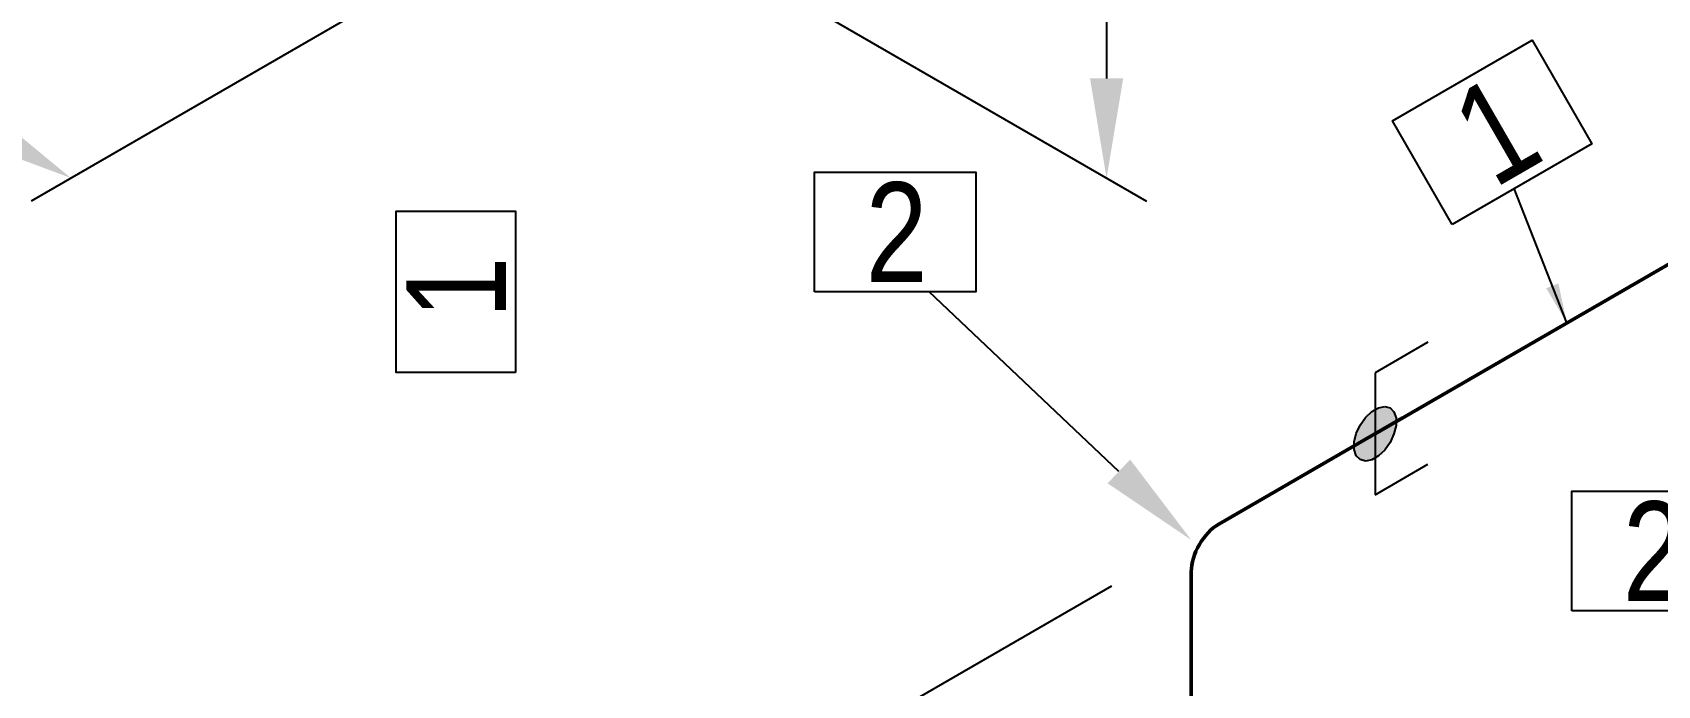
# Model space of a CAD drawing. Header units: millimetres. Extents: x 0 to 594, y 0 to 420.
# Drawn here: x 224.38 to 265.15, y 114.13 to 130.5 of the extents above; entities that cross this region are included whole.
import ezdxf
from ezdxf import colors
from ezdxf.entities.mleader import LeaderData, LeaderLine
from ezdxf.enums import TextEntityAlignment as Align
from ezdxf.math import Vec2, Vec3

# ---------------------------------------------------------------- set-up
doc = ezdxf.new("R2010")
doc.units = ezdxf.units.MM
doc.header["$LTSCALE"] = 0.25
for name, color, linetype in [('용접', 1, 'Continuous'), ('주석', 7, 'Continuous'), ('치수', 1, 'Continuous')]:
    doc.layers.add(name, color=color, linetype=linetype)
doc.layers.add('파이프 작은 보어', color=30, linetype='Continuous', lineweight=50)
doc.styles.add('AdskIsoAnnotation', font='arial.ttf', dxfattribs={"width": 0.8, "height": 1})
doc.styles.add('AdskIsoMetric', font='arial.ttf', dxfattribs={"width": 0.8, "height": 2.5})
doc.styles.add('AdskIsoMetric-30', font='arial.ttf', dxfattribs={"width": 0.8, "height": 2.5})
doc.styles.add('AdskIsoMetric30', font='arial.ttf', dxfattribs={"width": 0.8, "oblique": 30, "height": 2.5})
doc.styles.get("Standard").update_dxf_attribs({"font": 'arial.ttf'})
doc.dimstyles.new('AdskIsoMetric', dxfattribs={"dimtxt": 2.5, "dimasz": 2.5, "dimexe": 1, "dimexo": 2, "dimgap": 0.8, "dimtad": 1, "dimdec": 0, "dimrnd": 1, "dimzin": 0, "dimdsep": 46, "dimtxsty": 'AdskIsoMetric', "dimcen": 0, "dimclrt": 7, "dimadec": 0, "dimazin": 0, "dimtfac": 1, "dimtdec": 0, "dimtmove": 1, "dimatfit": 3, "dimfxl": 0, "dimfrac": 2, "dimtolj": 1, "dimtzin": 0, "dimarcsym": 0})

# ---------------------------------------------------------------- blocks, each defined once
blk = doc.blocks.new('*D86')
at = {"layer": 'Defpoints', "color": 0}
for p in [(175.579, 170.583), (162.589, 163.083), (238.336, 134.35)]:
    blk.add_point(p, dxfattribs=at)
at = {"layer": '치수', "color": 0, "lineweight": -2}
for p, q in [((173.579, 169.428), (161.589, 162.505)), ((223.18, 128.1), (164.754, 161.833)), ((236.336, 133.195), (224.346, 126.273))]:
    blk.add_line(p, q, dxfattribs=at)
at = {"layer": '치수', "color": 0}
for points in [[(164.962, 162.194), (164.545, 161.472), (162.589, 163.083)], [(223.389, 128.461), (222.972, 127.739), (225.346, 126.85)]]:
    blk.add_solid(points, dxfattribs=at)
at = {"layer": '치수', "color": 7, "insert": (196.234, 146.275), "char_height": 2.5, "attachment_point": 5, "rotation": 330, "style": 'AdskIsoMetric30'}
blk.add_mtext('\\A1;2689', dxfattribs=at)
blk = doc.blocks.new('*D87')
at = {"layer": 'Defpoints', "color": 0}
for p in [(238.336, 230.971), (238.336, 134.35), (251.326, 126.85)]:
    blk.add_point(p, dxfattribs=at)
at = {"layer": '치수', "color": 0, "lineweight": -2}
for p, q in [((251.326, 220.971), (251.326, 129.35)), ((240.336, 133.195), (252.326, 126.273))]:
    blk.add_line(p, q, dxfattribs=at)
at = {"layer": '치수', "color": 0}
for points in [[(250.91, 220.971), (251.743, 220.971), (251.326, 223.471)], [(250.91, 129.35), (251.743, 129.35), (251.326, 126.85)]]:
    blk.add_solid(points, dxfattribs=at)
at = {"layer": '치수', "color": 7, "insert": (249.06, 176.469), "char_height": 2.5, "attachment_point": 5, "rotation": 90, "style": 'AdskIsoMetric30'}
blk.add_mtext('\\A1;3954', dxfattribs=at)
blk = doc.blocks.new('*D94')
at = {"layer": 'Defpoints', "color": 0}
for p in [(274.369, 129.856), (253.45, 117.778), (274.369, 114.856)]:
    blk.add_point(p, dxfattribs=at)
at = {"layer": '치수', "color": 0, "lineweight": -2}
for p, q in [((253.45, 115.469), (253.45, 101.624)), ((255.615, 104.028), (272.204, 113.606))]:
    blk.add_line(p, q, dxfattribs=at)
at = {"layer": '치수', "color": 0}
for points in [[(271.996, 113.967), (272.413, 113.245), (274.369, 114.856)], [(255.407, 104.389), (255.824, 103.668), (253.45, 102.778)]]:
    blk.add_solid(points, dxfattribs=at)
at = {"layer": '치수', "color": 7, "insert": (263.91, 111.435), "char_height": 2.5, "attachment_point": 5, "rotation": 30, "style": 'AdskIsoMetric30'}
blk.add_mtext('\\A1;5854', dxfattribs=at)
blk = doc.blocks.new('*D95')
at = {"layer": 'Defpoints', "color": 0}
for p in [(253.45, 117.778), (240.46, 110.278), (249.915, 104.206)]:
    blk.add_point(p, dxfattribs=at)
at = {"layer": '치수', "color": 0, "lineweight": -2}
for p, q in [((251.45, 116.624), (239.46, 109.701)), ((240.46, 101.247), (240.46, 107.778)), ((247.915, 103.051), (239.46, 98.17))]:
    blk.add_line(p, q, dxfattribs=at)
at = {"layer": '치수', "color": 0}
for points in [[(240.043, 107.778), (240.877, 107.778), (240.46, 110.278)], [(240.043, 101.247), (240.877, 101.247), (240.46, 98.747)]]:
    blk.add_solid(points, dxfattribs=at)
at = {"layer": '치수', "color": 7, "insert": (238.194, 104.225), "char_height": 2.5, "attachment_point": 5, "rotation": 90, "style": 'AdskIsoMetric-30'}
blk.add_mtext('\\A1;5375', dxfattribs=at)
blk = doc.blocks.new('엘보우-1-Iso2DSkew0')
at = {"color": 0, "linetype": 'ByBlock', "lineweight": -2, "extrusion": (-0.707107, 0.408248, -0.57735)}
for p, q in [((0.691, 0.399), (5.303, 3.062)), ((0, -6.124), (0, -0.798))]:
    blk.add_line(p, q, dxfattribs=at)
at = {"linetype": 'ByBlock', "extrusion": (1.92296e-16, -1.11022e-16, -1)}
blk.add_ellipse((0.691, -0.399), major_axis=(0.489, 0.846), ratio=0.57735, start_param=-2.356194, end_param=-0.785398, dxfattribs=at)
blk = doc.blocks.new('SocketWeld-2-IsoLeft')
blk.add_hatch(color=256).paths.add_polyline_path([(0.0405, 0.017), (0.0406, 0.0168), (0.0407, 0.0166), (0.0409, 0.0165), (0.041, 0.0163), (0.0412, 0.0161), (0.0413, 0.016), (0.0415, 0.0158), (0.0416, 0.0157), (0.0418, 0.0155), (0.0419, 0.0153), (0.042, 0.0152), (0.0422, 0.015), (0.0423, 0.0148), (0.0425, 0.0147), (0.0426, 0.0145), (0.0428, 0.0143), (0.0429, 0.0142), (0.0431, 0.014), (0.0432, 0.0138), (0.0433, 0.0137), (0.0435, 0.0135), (0.0436, 0.0134), (0.0438, 0.0132), (0.0439, 0.013), (0.0441, 0.0129), (0.0442, 0.0127), (0.0444, 0.0125), (0.0445, 0.0124), (0.0447, 0.0122), (0.0448, 0.012), (0.0449, 0.0119), (0.0451, 0.0117), (0.0452, 0.0115), (0.0454, 0.0114), (0.0455, 0.0112), (0.0457, 0.0111), (0.0458, 0.0109), (0.046, 0.0107), (0.0461, 0.0106), (0.0462, 0.0104), (0.0464, 0.0102), (0.0465, 0.0101), (0.0467, 0.0099), (0.0468, 0.0097), (0.047, 0.0096), (0.0471, 0.0094), (0.0473, 0.0092), (0.0474, 0.0091), (0.0476, 0.0089), (0.0476, 0.0089), (0.0476, 0.0087), (0.0477, 0.0086), (0.0477, 0.0084), (0.0478, 0.0082), (0.0478, 0.008), (0.0479, 0.0078), (0.0479, 0.0076), (0.048, 0.0075), (0.048, 0.0073), (0.0481, 0.0071), (0.0481, 0.0069), (0.0482, 0.0067), (0.0482, 0.0066), (0.0483, 0.0064), (0.0483, 0.0062), (0.0484, 0.006), (0.0484, 0.0058), (0.0485, 0.0056), (0.0485, 0.0055), (0.0486, 0.0053), (0.0486, 0.0051), (0.0487, 0.0049), (0.0487, 0.0047), (0.0488, 0.0046), (0.0488, 0.0044), (0.0489, 0.0042), (0.0489, 0.004), (0.049, 0.0038), (0.049, 0.0036), (0.0491, 0.0035), (0.0491, 0.0033), (0.0492, 0.0031), (0.0492, 0.0029), (0.0493, 0.0027), (0.0493, 0.0025), (0.0494, 0.0024), (0.0494, 0.0022), (0.0495, 0.002), (0.0495, 0.0018), (0.0496, 0.0016), (0.0496, 0.0015), (0.0497, 0.0013), (0.0497, 0.0011), (0.0498, 0.0009), (0.0498, 0.0007), (0.0499, 0.0005), (0.0499, 0.0004), (0.05, 0.0002), (0.05, 0), (0.05, 0), (0.05, -0.0002), (0.0499, -0.0004), (0.0499, -0.0005), (0.0498, -0.0007), (0.0498, -0.0009), (0.0497, -0.0011), (0.0497, -0.0013), (0.0496, -0.0015), (0.0496, -0.0016), (0.0495, -0.0018), (0.0495, -0.002), (0.0494, -0.0022), (0.0494, -0.0024), (0.0493, -0.0025), (0.0493, -0.0027), (0.0492, -0.0029), (0.0492, -0.0031), (0.0491, -0.0033), (0.0491, -0.0035), (0.049, -0.0036), (0.049, -0.0038), (0.0489, -0.004), (0.0489, -0.0042), (0.0488, -0.0044), (0.0488, -0.0046), (0.0487, -0.0047), (0.0487, -0.0049), (0.0486, -0.0051), (0.0486, -0.0053), (0.0485, -0.0055), (0.0485, -0.0056), (0.0484, -0.0058), (0.0484, -0.006), (0.0483, -0.0062), (0.0483, -0.0064), (0.0482, -0.0066), (0.0482, -0.0067), (0.0481, -0.0069), (0.0481, -0.0071), (0.048, -0.0073), (0.048, -0.0075), (0.0479, -0.0076), (0.0479, -0.0078), (0.0478, -0.008), (0.0478, -0.0082), (0.0477, -0.0084), (0.0477, -0.0086), (0.0476, -0.0087), (0.0476, -0.0089), (0.0476, -0.0089), (0.0474, -0.0091), (0.0473, -0.0092), (0.0471, -0.0094), (0.047, -0.0096), (0.0468, -0.0097), (0.0467, -0.0099), (0.0465, -0.0101), (0.0464, -0.0102), (0.0462, -0.0104), (0.0461, -0.0106), (0.046, -0.0107), (0.0458, -0.0109), (0.0457, -0.0111), (0.0455, -0.0112), (0.0454, -0.0114), (0.0452, -0.0115), (0.0451, -0.0117), (0.0449, -0.0119), (0.0448, -0.012), (0.0447, -0.0122), (0.0445, -0.0124), (0.0444, -0.0125), (0.0442, -0.0127), (0.0441, -0.0129), (0.0439, -0.013), (0.0438, -0.0132), (0.0436, -0.0134), (0.0435, -0.0135), (0.0433, -0.0137), (0.0432, -0.0138), (0.0431, -0.014), (0.0429, -0.0142), (0.0428, -0.0143), (0.0426, -0.0145), (0.0425, -0.0147), (0.0423, -0.0148), (0.0422, -0.015), (0.042, -0.0152), (0.0419, -0.0153), (0.0418, -0.0155), (0.0416, -0.0157), (0.0415, -0.0158), (0.0413, -0.016), (0.0412, -0.0161), (0.041, -0.0163), (0.0409, -0.0165), (0.0407, -0.0166), (0.0406, -0.0168), (0.0405, -0.017), (0.0405, -0.017), (0.0402, -0.0171), (0.04, -0.0172), (0.0398, -0.0174), (0.0395, -0.0175), (0.0393, -0.0176), (0.0391, -0.0177), (0.0389, -0.0179), (0.0386, -0.018), (0.0384, -0.0181), (0.0382, -0.0183), (0.038, -0.0184), (0.0377, -0.0185), (0.0375, -0.0187), (0.0373, -0.0188), (0.0371, -0.0189), (0.0368, -0.0191), (0.0366, -0.0192), (0.0364, -0.0193), (0.0362, -0.0194), (0.0359, -0.0196), (0.0357, -0.0197), (0.0355, -0.0198), (0.0353, -0.02), (0.035, -0.0201), (0.0348, -0.0202), (0.0346, -0.0204), (0.0344, -0.0205), (0.0341, -0.0206), (0.0339, -0.0207), (0.0337, -0.0209), (0.0335, -0.021), (0.0332, -0.0211), (0.033, -0.0213), (0.0328, -0.0214), (0.0325, -0.0215), (0.0323, -0.0217), (0.0321, -0.0218), (0.0319, -0.0219), (0.0316, -0.0221), (0.0314, -0.0222), (0.0312, -0.0223), (0.031, -0.0224), (0.0307, -0.0226), (0.0305, -0.0227), (0.0303, -0.0228), (0.0301, -0.023), (0.0298, -0.0231), (0.0296, -0.0232), (0.0294, -0.0234), (0.0294, -0.0234), (0.0291, -0.0234), (0.0288, -0.0235), (0.0285, -0.0236), (0.0283, -0.0237), (0.028, -0.0238), (0.0277, -0.0239), (0.0274, -0.0239), (0.0271, -0.024), (0.0268, -0.0241), (0.0265, -0.0242), (0.0263, -0.0243), (0.026, -0.0244), (0.0257, -0.0244), (0.0254, -0.0245), (0.0251, -0.0246), (0.0248, -0.0247), (0.0246, -0.0248), (0.0243, -0.0249), (0.024, -0.0249), (0.0237, -0.025), (0.0234, -0.0251), (0.0231, -0.0252), (0.0228, -0.0253), (0.0226, -0.0254), (0.0223, -0.0254), (0.022, -0.0255), (0.0217, -0.0256), (0.0214, -0.0257), (0.0211, -0.0258), (0.0209, -0.0259), (0.0206, -0.0259), (0.0203, -0.026), (0.02, -0.0261), (0.0197, -0.0262), (0.0194, -0.0263), (0.0191, -0.0264), (0.0189, -0.0265), (0.0186, -0.0265), (0.0183, -0.0266), (0.018, -0.0267), (0.0177, -0.0268), (0.0174, -0.0269), (0.0172, -0.027), (0.0169, -0.027), (0.0166, -0.0271), (0.0163, -0.0272), (0.016, -0.0273), (0.0157, -0.0274), (0.0155, -0.0275), (0.0155, -0.0275), (0.0151, -0.0275), (0.0148, -0.0275), (0.0145, -0.0275), (0.0142, -0.0276), (0.0139, -0.0276), (0.0136, -0.0276), (0.0132, -0.0277), (0.0129, -0.0277), (0.0126, -0.0277), (0.0123, -0.0277), (0.012, -0.0278), (0.0117, -0.0278), (0.0114, -0.0278), (0.011, -0.0279), (0.0107, -0.0279), (0.0104, -0.0279), (0.0101, -0.0279), (0.0098, -0.028), (0.0095, -0.028), (0.0091, -0.028), (0.0088, -0.0281), (0.0085, -0.0281), (0.0082, -0.0281), (0.0079, -0.0281), (0.0076, -0.0282), (0.0073, -0.0282), (0.0069, -0.0282), (0.0066, -0.0283), (0.0063, -0.0283), (0.006, -0.0283), (0.0057, -0.0283), (0.0054, -0.0284), (0.005, -0.0284), (0.0047, -0.0284), (0.0044, -0.0285), (0.0041, -0.0285), (0.0038, -0.0285), (0.0035, -0.0286), (0.0032, -0.0286), (0.0028, -0.0286), (0.0025, -0.0286), (0.0022, -0.0287), (0.0019, -0.0287), (0.0016, -0.0287), (0.0013, -0.0288), (0.0009, -0.0288), (0.0006, -0.0288), (0.0003, -0.0288), (0, -0.0289), (0, -0.0289), (-0.0003, -0.0288), (-0.0006, -0.0288), (-0.0009, -0.0288), (-0.0013, -0.0288), (-0.0016, -0.0287), (-0.0019, -0.0287), (-0.0022, -0.0287), (-0.0025, -0.0286), (-0.0028, -0.0286), (-0.0032, -0.0286), (-0.0035, -0.0286), (-0.0038, -0.0285), (-0.0041, -0.0285), (-0.0044, -0.0285), (-0.0047, -0.0284), (-0.005, -0.0284), (-0.0054, -0.0284), (-0.0057, -0.0283), (-0.006, -0.0283), (-0.0063, -0.0283), (-0.0066, -0.0283), (-0.0069, -0.0282), (-0.0073, -0.0282), (-0.0076, -0.0282), (-0.0079, -0.0281), (-0.0082, -0.0281), (-0.0085, -0.0281), (-0.0088, -0.0281), (-0.0091, -0.028), (-0.0095, -0.028), (-0.0098, -0.028), (-0.0101, -0.0279), (-0.0104, -0.0279), (-0.0107, -0.0279), (-0.011, -0.0279), (-0.0114, -0.0278), (-0.0117, -0.0278), (-0.012, -0.0278), (-0.0123, -0.0277), (-0.0126, -0.0277), (-0.0129, -0.0277), (-0.0132, -0.0277), (-0.0136, -0.0276), (-0.0139, -0.0276), (-0.0142, -0.0276), (-0.0145, -0.0275), (-0.0148, -0.0275), (-0.0151, -0.0275), (-0.0155, -0.0275), (-0.0155, -0.0275), (-0.0157, -0.0274), (-0.016, -0.0273), (-0.0163, -0.0272), (-0.0166, -0.0271), (-0.0169, -0.027), (-0.0172, -0.027), (-0.0174, -0.0269), (-0.0177, -0.0268), (-0.018, -0.0267), (-0.0183, -0.0266), (-0.0186, -0.0265), (-0.0189, -0.0265), (-0.0191, -0.0264), (-0.0194, -0.0263), (-0.0197, -0.0262), (-0.02, -0.0261), (-0.0203, -0.026), (-0.0206, -0.0259), (-0.0209, -0.0259), (-0.0211, -0.0258), (-0.0214, -0.0257), (-0.0217, -0.0256), (-0.022, -0.0255), (-0.0223, -0.0254), (-0.0226, -0.0254), (-0.0228, -0.0253), (-0.0231, -0.0252), (-0.0234, -0.0251), (-0.0237, -0.025), (-0.024, -0.0249), (-0.0243, -0.0249), (-0.0246, -0.0248), (-0.0248, -0.0247), (-0.0251, -0.0246), (-0.0254, -0.0245), (-0.0257, -0.0244), (-0.026, -0.0244), (-0.0263, -0.0243), (-0.0265, -0.0242), (-0.0268, -0.0241), (-0.0271, -0.024), (-0.0274, -0.0239), (-0.0277, -0.0239), (-0.028, -0.0238), (-0.0283, -0.0237), (-0.0285, -0.0236), (-0.0288, -0.0235), (-0.0291, -0.0234), (-0.0294, -0.0234), (-0.0294, -0.0234), (-0.0296, -0.0232), (-0.0298, -0.0231), (-0.0301, -0.023), (-0.0303, -0.0228), (-0.0305, -0.0227), (-0.0307, -0.0226), (-0.031, -0.0224), (-0.0312, -0.0223), (-0.0314, -0.0222), (-0.0316, -0.0221), (-0.0319, -0.0219), (-0.0321, -0.0218), (-0.0323, -0.0217), (-0.0325, -0.0215), (-0.0328, -0.0214), (-0.033, -0.0213), (-0.0332, -0.0211), (-0.0335, -0.021), (-0.0337, -0.0209), (-0.0339, -0.0207), (-0.0341, -0.0206), (-0.0344, -0.0205), (-0.0346, -0.0204), (-0.0348, -0.0202), (-0.035, -0.0201), (-0.0353, -0.02), (-0.0355, -0.0198), (-0.0357, -0.0197), (-0.0359, -0.0196), (-0.0362, -0.0194), (-0.0364, -0.0193), (-0.0366, -0.0192), (-0.0368, -0.0191), (-0.0371, -0.0189), (-0.0373, -0.0188), (-0.0375, -0.0187), (-0.0377, -0.0185), (-0.038, -0.0184), (-0.0382, -0.0183), (-0.0384, -0.0181), (-0.0386, -0.018), (-0.0389, -0.0179), (-0.0391, -0.0177), (-0.0393, -0.0176), (-0.0395, -0.0175), (-0.0398, -0.0174), (-0.04, -0.0172), (-0.0402, -0.0171), (-0.0405, -0.017), (-0.0405, -0.017), (-0.0406, -0.0168), (-0.0407, -0.0166), (-0.0409, -0.0165), (-0.041, -0.0163), (-0.0412, -0.0161), (-0.0413, -0.016), (-0.0415, -0.0158), (-0.0416, -0.0157), (-0.0418, -0.0155), (-0.0419, -0.0153), (-0.042, -0.0152), (-0.0422, -0.015), (-0.0423, -0.0148), (-0.0425, -0.0147), (-0.0426, -0.0145), (-0.0428, -0.0143), (-0.0429, -0.0142), (-0.0431, -0.014), (-0.0432, -0.0138), (-0.0433, -0.0137), (-0.0435, -0.0135), (-0.0436, -0.0134), (-0.0438, -0.0132), (-0.0439, -0.013), (-0.0441, -0.0129), (-0.0442, -0.0127), (-0.0444, -0.0125), (-0.0445, -0.0124), (-0.0447, -0.0122), (-0.0448, -0.012), (-0.0449, -0.0119), (-0.0451, -0.0117), (-0.0452, -0.0115), (-0.0454, -0.0114), (-0.0455, -0.0112), (-0.0457, -0.0111), (-0.0458, -0.0109), (-0.046, -0.0107), (-0.0461, -0.0106), (-0.0462, -0.0104), (-0.0464, -0.0102), (-0.0465, -0.0101), (-0.0467, -0.0099), (-0.0468, -0.0097), (-0.047, -0.0096), (-0.0471, -0.0094), (-0.0473, -0.0092), (-0.0474, -0.0091), (-0.0476, -0.0089), (-0.0476, -0.0089), (-0.0476, -0.0087), (-0.0477, -0.0086), (-0.0477, -0.0084), (-0.0478, -0.0082), (-0.0478, -0.008), (-0.0479, -0.0078), (-0.0479, -0.0076), (-0.048, -0.0075), (-0.048, -0.0073), (-0.0481, -0.0071), (-0.0481, -0.0069), (-0.0482, -0.0067), (-0.0482, -0.0066), (-0.0483, -0.0064), (-0.0483, -0.0062), (-0.0484, -0.006), (-0.0484, -0.0058), (-0.0485, -0.0056), (-0.0485, -0.0055), (-0.0486, -0.0053), (-0.0486, -0.0051), (-0.0487, -0.0049), (-0.0487, -0.0047), (-0.0488, -0.0046), (-0.0488, -0.0044), (-0.0489, -0.0042), (-0.0489, -0.004), (-0.049, -0.0038), (-0.049, -0.0036), (-0.0491, -0.0035), (-0.0491, -0.0033), (-0.0492, -0.0031), (-0.0492, -0.0029), (-0.0493, -0.0027), (-0.0493, -0.0025), (-0.0494, -0.0024), (-0.0494, -0.0022), (-0.0495, -0.002), (-0.0495, -0.0018), (-0.0496, -0.0016), (-0.0496, -0.0015), (-0.0497, -0.0013), (-0.0497, -0.0011), (-0.0498, -0.0009), (-0.0498, -0.0007), (-0.0499, -0.0005), (-0.0499, -0.0004), (-0.05, -0.0002), (-0.05, 0), (-0.05, 0), (-0.05, 0.0002), (-0.0499, 0.0004), (-0.0499, 0.0005), (-0.0498, 0.0007), (-0.0498, 0.0009), (-0.0497, 0.0011), (-0.0497, 0.0013), (-0.0496, 0.0015), (-0.0496, 0.0016), (-0.0495, 0.0018), (-0.0495, 0.002), (-0.0494, 0.0022), (-0.0494, 0.0024), (-0.0493, 0.0025), (-0.0493, 0.0027), (-0.0492, 0.0029), (-0.0492, 0.0031), (-0.0491, 0.0033), (-0.0491, 0.0035), (-0.049, 0.0036), (-0.049, 0.0038), (-0.0489, 0.004), (-0.0489, 0.0042), (-0.0488, 0.0044), (-0.0488, 0.0046), (-0.0487, 0.0047), (-0.0487, 0.0049), (-0.0486, 0.0051), (-0.0486, 0.0053), (-0.0485, 0.0055), (-0.0485, 0.0056), (-0.0484, 0.0058), (-0.0484, 0.006), (-0.0483, 0.0062), (-0.0483, 0.0064), (-0.0482, 0.0066), (-0.0482, 0.0067), (-0.0481, 0.0069), (-0.0481, 0.0071), (-0.048, 0.0073), (-0.048, 0.0075), (-0.0479, 0.0076), (-0.0479, 0.0078), (-0.0478, 0.008), (-0.0478, 0.0082), (-0.0477, 0.0084), (-0.0477, 0.0086), (-0.0476, 0.0087), (-0.0476, 0.0089), (-0.0476, 0.0089), (-0.0474, 0.0091), (-0.0473, 0.0092), (-0.0471, 0.0094), (-0.047, 0.0096), (-0.0468, 0.0097), (-0.0467, 0.0099), (-0.0465, 0.0101), (-0.0464, 0.0102), (-0.0462, 0.0104), (-0.0461, 0.0106), (-0.046, 0.0107), (-0.0458, 0.0109), (-0.0457, 0.0111), (-0.0455, 0.0112), (-0.0454, 0.0114), (-0.0452, 0.0115), (-0.0451, 0.0117), (-0.0449, 0.0119), (-0.0448, 0.012), (-0.0447, 0.0122), (-0.0445, 0.0124), (-0.0444, 0.0125), (-0.0442, 0.0127), (-0.0441, 0.0129), (-0.0439, 0.013), (-0.0438, 0.0132), (-0.0436, 0.0134), (-0.0435, 0.0135), (-0.0433, 0.0137), (-0.0432, 0.0138), (-0.0431, 0.014), (-0.0429, 0.0142), (-0.0428, 0.0143), (-0.0426, 0.0145), (-0.0425, 0.0147), (-0.0423, 0.0148), (-0.0422, 0.015), (-0.042, 0.0152), (-0.0419, 0.0153), (-0.0418, 0.0155), (-0.0416, 0.0157), (-0.0415, 0.0158), (-0.0413, 0.016), (-0.0412, 0.0161), (-0.041, 0.0163), (-0.0409, 0.0165), (-0.0407, 0.0166), (-0.0406, 0.0168), (-0.0405, 0.017), (-0.0405, 0.017), (-0.0402, 0.0171), (-0.04, 0.0172), (-0.0398, 0.0174), (-0.0395, 0.0175), (-0.0393, 0.0176), (-0.0391, 0.0177), (-0.0389, 0.0179), (-0.0386, 0.018), (-0.0384, 0.0181), (-0.0382, 0.0183), (-0.038, 0.0184), (-0.0377, 0.0185), (-0.0375, 0.0187), (-0.0373, 0.0188), (-0.0371, 0.0189), (-0.0368, 0.0191), (-0.0366, 0.0192), (-0.0364, 0.0193), (-0.0362, 0.0194), (-0.0359, 0.0196), (-0.0357, 0.0197), (-0.0355, 0.0198), (-0.0353, 0.02), (-0.035, 0.0201), (-0.0348, 0.0202), (-0.0346, 0.0204), (-0.0344, 0.0205), (-0.0341, 0.0206), (-0.0339, 0.0207), (-0.0337, 0.0209), (-0.0335, 0.021), (-0.0332, 0.0211), (-0.033, 0.0213), (-0.0328, 0.0214), (-0.0325, 0.0215), (-0.0323, 0.0217), (-0.0321, 0.0218), (-0.0319, 0.0219), (-0.0316, 0.0221), (-0.0314, 0.0222), (-0.0312, 0.0223), (-0.031, 0.0224), (-0.0307, 0.0226), (-0.0305, 0.0227), (-0.0303, 0.0228), (-0.0301, 0.023), (-0.0298, 0.0231), (-0.0296, 0.0232), (-0.0294, 0.0234), (-0.0294, 0.0234), (-0.0291, 0.0234), (-0.0288, 0.0235), (-0.0285, 0.0236), (-0.0283, 0.0237), (-0.028, 0.0238), (-0.0277, 0.0239), (-0.0274, 0.0239), (-0.0271, 0.024), (-0.0268, 0.0241), (-0.0265, 0.0242), (-0.0263, 0.0243), (-0.026, 0.0244), (-0.0257, 0.0244), (-0.0254, 0.0245), (-0.0251, 0.0246), (-0.0248, 0.0247), (-0.0246, 0.0248), (-0.0243, 0.0249), (-0.024, 0.0249), (-0.0237, 0.025), (-0.0234, 0.0251), (-0.0231, 0.0252), (-0.0228, 0.0253), (-0.0226, 0.0254), (-0.0223, 0.0254), (-0.022, 0.0255), (-0.0217, 0.0256), (-0.0214, 0.0257), (-0.0211, 0.0258), (-0.0209, 0.0259), (-0.0206, 0.0259), (-0.0203, 0.026), (-0.02, 0.0261), (-0.0197, 0.0262), (-0.0194, 0.0263), (-0.0191, 0.0264), (-0.0189, 0.0265), (-0.0186, 0.0265), (-0.0183, 0.0266), (-0.018, 0.0267), (-0.0177, 0.0268), (-0.0174, 0.0269), (-0.0172, 0.027), (-0.0169, 0.027), (-0.0166, 0.0271), (-0.0163, 0.0272), (-0.016, 0.0273), (-0.0157, 0.0274), (-0.0155, 0.0275), (-0.0155, 0.0275), (-0.0151, 0.0275), (-0.0148, 0.0275), (-0.0145, 0.0275), (-0.0142, 0.0276), (-0.0139, 0.0276), (-0.0136, 0.0276), (-0.0132, 0.0277), (-0.0129, 0.0277), (-0.0126, 0.0277), (-0.0123, 0.0277), (-0.012, 0.0278), (-0.0117, 0.0278), (-0.0114, 0.0278), (-0.011, 0.0279), (-0.0107, 0.0279), (-0.0104, 0.0279), (-0.0101, 0.0279), (-0.0098, 0.028), (-0.0095, 0.028), (-0.0091, 0.028), (-0.0088, 0.0281), (-0.0085, 0.0281), (-0.0082, 0.0281), (-0.0079, 0.0281), (-0.0076, 0.0282), (-0.0073, 0.0282), (-0.0069, 0.0282), (-0.0066, 0.0283), (-0.0063, 0.0283), (-0.006, 0.0283), (-0.0057, 0.0283), (-0.0054, 0.0284), (-0.005, 0.0284), (-0.0047, 0.0284), (-0.0044, 0.0285), (-0.0041, 0.0285), (-0.0038, 0.0285), (-0.0035, 0.0286), (-0.0032, 0.0286), (-0.0028, 0.0286), (-0.0025, 0.0286), (-0.0022, 0.0287), (-0.0019, 0.0287), (-0.0016, 0.0287), (-0.0013, 0.0288), (-0.0009, 0.0288), (-0.0006, 0.0288), (-0.0003, 0.0288), (0, 0.0289), (0, 0.0289), (0.0003, 0.0288), (0.0006, 0.0288), (0.0009, 0.0288), (0.0013, 0.0288), (0.0016, 0.0287), (0.0019, 0.0287), (0.0022, 0.0287), (0.0025, 0.0286), (0.0028, 0.0286), (0.0032, 0.0286), (0.0035, 0.0286), (0.0038, 0.0285), (0.0041, 0.0285), (0.0044, 0.0285), (0.0047, 0.0284), (0.005, 0.0284), (0.0054, 0.0284), (0.0057, 0.0283), (0.006, 0.0283), (0.0063, 0.0283), (0.0066, 0.0283), (0.0069, 0.0282), (0.0073, 0.0282), (0.0076, 0.0282), (0.0079, 0.0281), (0.0082, 0.0281), (0.0085, 0.0281), (0.0088, 0.0281), (0.0091, 0.028), (0.0095, 0.028), (0.0098, 0.028), (0.0101, 0.0279), (0.0104, 0.0279), (0.0107, 0.0279), (0.011, 0.0279), (0.0114, 0.0278), (0.0117, 0.0278), (0.012, 0.0278), (0.0123, 0.0277), (0.0126, 0.0277), (0.0129, 0.0277), (0.0132, 0.0277), (0.0136, 0.0276), (0.0139, 0.0276), (0.0142, 0.0276), (0.0145, 0.0275), (0.0148, 0.0275), (0.0151, 0.0275), (0.0155, 0.0275), (0.0155, 0.0275), (0.0157, 0.0274), (0.016, 0.0273), (0.0163, 0.0272), (0.0166, 0.0271), (0.0169, 0.027), (0.0172, 0.027), (0.0174, 0.0269), (0.0177, 0.0268), (0.018, 0.0267), (0.0183, 0.0266), (0.0186, 0.0265), (0.0189, 0.0265), (0.0191, 0.0264), (0.0194, 0.0263), (0.0197, 0.0262), (0.02, 0.0261), (0.0203, 0.026), (0.0206, 0.0259), (0.0209, 0.0259), (0.0211, 0.0258), (0.0214, 0.0257), (0.0217, 0.0256), (0.022, 0.0255), (0.0223, 0.0254), (0.0226, 0.0254), (0.0228, 0.0253), (0.0231, 0.0252), (0.0234, 0.0251), (0.0237, 0.025), (0.024, 0.0249), (0.0243, 0.0249), (0.0246, 0.0248), (0.0248, 0.0247), (0.0251, 0.0246), (0.0254, 0.0245), (0.0257, 0.0244), (0.026, 0.0244), (0.0263, 0.0243), (0.0265, 0.0242), (0.0268, 0.0241), (0.0271, 0.024), (0.0274, 0.0239), (0.0277, 0.0239), (0.028, 0.0238), (0.0283, 0.0237), (0.0285, 0.0236), (0.0288, 0.0235), (0.0291, 0.0234), (0.0294, 0.0234), (0.0294, 0.0234), (0.0296, 0.0232), (0.0298, 0.0231), (0.0301, 0.023), (0.0303, 0.0228), (0.0305, 0.0227), (0.0307, 0.0226), (0.031, 0.0224), (0.0312, 0.0223), (0.0314, 0.0222), (0.0316, 0.0221), (0.0319, 0.0219), (0.0321, 0.0218), (0.0323, 0.0217), (0.0325, 0.0215), (0.0328, 0.0214), (0.033, 0.0213), (0.0332, 0.0211), (0.0335, 0.021), (0.0337, 0.0209), (0.0339, 0.0207), (0.0341, 0.0206), (0.0344, 0.0205), (0.0346, 0.0204), (0.0348, 0.0202), (0.035, 0.0201), (0.0353, 0.02), (0.0355, 0.0198), (0.0357, 0.0197), (0.0359, 0.0196), (0.0362, 0.0194), (0.0364, 0.0193), (0.0366, 0.0192), (0.0368, 0.0191), (0.0371, 0.0189), (0.0373, 0.0188), (0.0375, 0.0187), (0.0377, 0.0185), (0.038, 0.0184), (0.0382, 0.0183), (0.0384, 0.0181), (0.0386, 0.018), (0.0389, 0.0179), (0.0391, 0.0177), (0.0393, 0.0176), (0.0395, 0.0175), (0.0398, 0.0174), (0.04, 0.0172), (0.0402, 0.0171)], flags=0)
at = {"color": 0, "linetype": 'ByBlock', "lineweight": -2, "extrusion": (0, -0.816497, -0.57735)}
for p, q in [((0.0884, 0.051), (0, 0.1021)), ((-0.0884, -0.051), (0.0884, 0.051)), ((-0.0294, 0.0234), (-0.0155, 0.0275)), ((-0.0155, 0.0275), (0, 0.0289)), ((0, 0.0289), (0.0155, 0.0275)), ((0.0155, 0.0275), (0.0294, 0.0234)), ((-0.1768, 0), (-0.0884, -0.051)), ((-0.05, 0), (-0.0476, 0.0089)), ((-0.0476, -0.0089), (-0.05, 0)), ((-0.0476, 0.0089), (-0.0405, 0.017)), ((-0.0405, 0.017), (-0.0294, 0.0234)), ((0.0294, 0.0234), (0.0405, 0.017)), ((0.0405, 0.017), (0.0476, 0.0089)), ((0.0476, 0.0089), (0.05, 0)), ((-0.0405, -0.017), (-0.0476, -0.0089)), ((-0.0294, -0.0234), (-0.0405, -0.017)), ((-0.0155, -0.0275), (-0.0294, -0.0234)), ((0.0294, -0.0234), (0.0155, -0.0275)), ((0.0405, -0.017), (0.0294, -0.0234)), ((0.0476, -0.0089), (0.0405, -0.017)), ((0.05, 0), (0.0476, -0.0089)), ((0, -0.0289), (-0.0155, -0.0275)), ((0.0155, -0.0275), (0, -0.0289))]:
    blk.add_line(p, q, dxfattribs=at)
blk = doc.blocks.new('AnnoRect')
at = {"color": 0, "linetype": 'ByBlock', "lineweight": -2}
blk.add_wipeout([(-0.81, -0.6), (-0.81, 0.6), (0.81, 0.6), (0.81, -0.6)], dxfattribs=at)
blk.add_lwpolyline([(-0.81, -0.6), (-0.81, 0.6), (0.81, 0.6), (0.81, -0.6)], close=True, dxfattribs=at)
at = {"color": 0, "linetype": 'ByBlock', "lineweight": -2, "style": 'AdskIsoAnnotation', "width": 0.8}
blk.add_attdef('XX', text='', height=1, dxfattribs=at).set_placement((0, 0), align=Align.MIDDLE_CENTER)

msp = doc.modelspace()

# ---------------------------------------------------------------- linework, layer by layer
at = {"layer": '파이프 작은 보어'}
msp.add_lwpolyline([(258.0626, 120.4413), (269.7571, 127.1931)], dxfattribs=at)

# ---------------------------------------------------------------- block references
at = {"layer": '용접', "xscale": 15, "yscale": 15, "zscale": 15, "rotation": 239.9999999987598}
msp.add_blockref('SocketWeld-2-IsoLeft', (258.0626, 120.4413), dxfattribs=at)
at = {"layer": '주석'}
ref = msp.add_blockref('AnnoRect', (235, 124), dxfattribs=dict(at, xscale=2.5, yscale=2.5, zscale=2.5, rotation=90.0000000000039))
ref.add_attrib('XX_001', '1', (236.2551, 123.3274), dxfattribs={"layer": '0', "color": 0, "linetype": 'ByBlock', "lineweight": -2, "height": 2.5, "rotation": 90, "style": 'AdskIsoAnnotation', "width": 0.8})
at = {"layer": '파이프 작은 보어'}
msp.add_blockref('엘보우-1-Iso2DSkew0', (253.4504, 117.7784), dxfattribs=at)

# ---------------------------------------------------------------- dimensions: what is measured, and where the dimension line sits
at = {"layer": '치수'}
for base, p1, p2, angle, text, override, picture, middle in [((251.3263, 126.85), (238.3359, 230.9708), (238.3359, 134.35), 270, '3954', {"dimtad": 0, "dimlfac": 40.924639, "dimtxsty": 'AdskIsoMetric30', "dimse1": 1, "dimse2": 0, "dimsd1": 0, "dimsd2": 0, "dimtmove": 1}, '*D87', (249.06, 176.4688)), ((162.5885, 163.0828), (238.3359, 134.35), (175.5789, 170.5828), 150, '2689', {"dimtad": 0, "dimlfac": 37.105806, "dimtxsty": 'AdskIsoMetric30', "dimse1": 0, "dimse2": 0, "dimsd1": 0, "dimsd2": 0, "dimtmove": 1}, '*D86', (196.2342, 146.2753)), ((274.3694, 114.856), (253.4504, 117.7784), (274.3694, 129.856), 30, '5854', {"dimtad": 0, "dimlfac": 242.368519, "dimtxsty": 'AdskIsoMetric30', "dimse1": 0, "dimse2": 1, "dimsd1": 0, "dimsd2": 0, "dimtmove": 1}, '*D94', (263.9099, 111.435)), ((240.46, 110.2784), (249.9148, 104.2062), (253.4504, 117.7784), 90, '5375', {"dimtad": 0, "dimlfac": 466.122146, "dimtxsty": 'AdskIsoMetric-30', "dimse1": 0, "dimse2": 0, "dimsd1": 0, "dimsd2": 0, "dimtmove": 1}, '*D95', (238.1937, 104.2251))]:
    dim = msp.add_linear_dim(base=base, p1=p1, p2=p2, angle=angle, text=text, dimstyle='AdskIsoMetric', override=override, dxfattribs=at)
    dim.commit()
    dim.dimension.update_dxf_attribs({"geometry": picture, "text_midpoint": middle, "dimtype": 160})

# ---------------------------------------------------------------- leaders
at = {"layer": '주석'}
ml = msp.add_multileader_mtext('Standard', dxfattribs=at)
ml.set_content('')
ml.set_leader_properties()
ml.build(insert=Vec2(0, 0))
ml.multileader.update_dxf_attribs({"dogleg_length": 0, "arrow_head_size": 0})
ctx = ml.context
ctx.base_point, ctx.arrow_head_size = Vec3(261.5535, 126.5875), 0
notes = []
notes.append((ctx, [(0, (1, 1, 0), (261.5535, 126.5875), (-1, 0), 0, [(0, [(262.8736, 123.2189)], 0, [])])]))
ctx.mtext, ml.multileader.dxf.content_type = None, 0
ml = msp.add_multileader_mtext('Standard', dxfattribs=at)
ml.set_content('')
ml.set_leader_properties()
ml.build(insert=Vec2(0, 0))
ml.multileader.update_dxf_attribs({"dogleg_length": 0, "arrow_head_size": 2.5})
ctx = ml.context
ctx.base_point, ctx.arrow_head_size = Vec3(246.875, 124), 2.5
notes.append((ctx, [(0, (1, 1, 0), (246.875, 124), (-1, 0), 0, [(0, [(253.4504, 117.7784)], 0, [])])]))
ctx.mtext, ml.multileader.dxf.content_type = None, 0
for ctx, leaders in notes:
    for number, flags, end, landing, length, lines in leaders:
        leader = LeaderData()
        leader.index, (leader.has_last_leader_line, leader.has_dogleg_vector, leader.attachment_direction) = number, flags
        leader.last_leader_point, leader.dogleg_vector, leader.dogleg_length = Vec3(end), Vec3(landing), length
        for number, points, colour, breaks in lines:
            line = LeaderLine()
            line.index, line.vertices, line.color, line.breaks = number, Vec3.list(points), colors.encode_raw_color(colour), breaks
            leader.lines.append(line)
        ctx.leaders.append(leader)

# ---------------------------------------------------------------- next in the draw order: block references
ref = msp.add_blockref('AnnoRect', (261, 128), dxfattribs=dict(at, xscale=2.5, yscale=2.5, zscale=2.5, rotation=29.99999999999922))
ref.add_attrib('XX_001', '1', (261.0451, 126.5767), dxfattribs={"layer": '0', "color": 0, "linetype": 'ByBlock', "lineweight": -2, "height": 2.5, "rotation": 30, "style": 'AdskIsoAnnotation', "width": 0.8})
ref = msp.add_blockref('AnnoRect', (246.0238, 125.5), dxfattribs=dict(at, xscale=2.5, yscale=2.5, zscale=2.5))
ref.add_attrib('XX_001', '2', (245.2796, 124.2449), dxfattribs={"layer": '0', "color": 0, "linetype": 'ByBlock', "lineweight": -2, "height": 2.5, "style": 'AdskIsoAnnotation', "width": 0.8})
ref = msp.add_blockref('AnnoRect', (265.0238, 117.5), dxfattribs=dict(at, xscale=2.5, yscale=2.5, zscale=2.5))
ref.add_attrib('XX_001', '2', (264.2796, 116.2449), dxfattribs={"layer": '0', "color": 0, "linetype": 'ByBlock', "lineweight": -2, "height": 2.5, "style": 'AdskIsoAnnotation', "width": 0.8})

doc.saveas('drawing.dxf')
